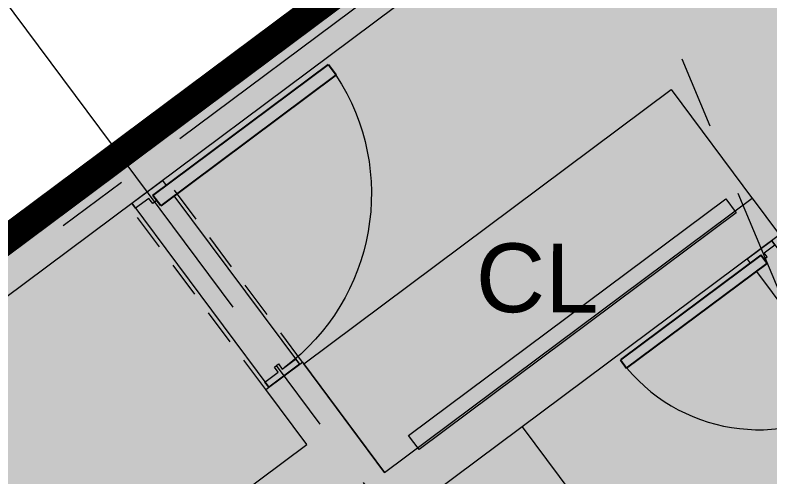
# Model space of a CAD drawing. Header units: metres. Extents: x -466 to 1322, y -1072 to 50.
# Drawn here: x 439.532 to 442.826, y -175.622 to -173.609 of the extents above; entities that cross this region are included whole.
import ezdxf

# ---------------------------------------------------------------- set-up
doc = ezdxf.new("R2010")
doc.units = ezdxf.units.M
for name, pattern in [('B1 P BAJA$0$HIDDEN', [9.525, 6.35, -3.175]), ('CENTER2', [28.575, 19.05, -3.175, 3.175, -3.175]), ('Hidden 1_16_', [0.002381, 0.001587, -0.00079375]), ('OCULTA2', [0.3, 0.2, -0.1])]:
    doc.linetypes.add(name, pattern=pattern)
for name, color, linetype, lineweight in [('A - Hatch muros', 4, 'Continuous', 0), ('A - MURO BAJO', 2, 'Continuous', 0), ('A - PROY', 250, 'B1 P BAJA$0$HIDDEN', 0), ('A - TXT 100 -1', 2, 'Continuous', 0), ('A-DOOR', 2, 'Continuous', 9), ('A-EJES', 61, 'CENTER2', 0), ('A-MUEBLES', 5, 'Continuous', 0), ('A-MURO INT', 4, 'Continuous', 0)]:
    doc.layers.add(name, color=color, linetype=linetype, lineweight=lineweight)
doc.layers.add('A-PUERTA', color=2, linetype='Continuous')
doc.layers.add('Poligono Fisico', color=3, linetype='Continuous')
doc.layers.add('Hatch Interior', color=7, linetype='Continuous', lineweight=0, true_color=0xaf6350)
doc.styles.add('Style-Arial', font='arial.ttf')

# ---------------------------------------------------------------- blocks, each defined once
blk = doc.blocks.new('JVAS_Puerta - 0_90 X 2_10-V18-Planta Baja')
at = {"color": 0}
for p, q in [((-0.425, -0.0425), (-0.425, -0.9025)), ((-0.374, -0.0425), (-0.425, -0.0425)), ((-0.374, -0.9025), (-0.374, -0.0425)), ((-0.425, -0.9025), (-0.374, -0.9025))]:
    blk.add_line(p, q, dxfattribs=at)
at = {"layer": 'A - PROY', "color": 18, "linetype": 'Continuous', "ltscale": 100, "true_color": 0x000000}
blk.add_arc((-0.425, -0.0525), 0.85, 273.4398, 0, dxfattribs=at)
at = {"layer": 'A-DOOR', "color": 253, "linetype": 'Continuous', "ltscale": 100}
for p, q in [((-0.45, 0.0425), (0.45, 0.0425)), ((-0.374, -0.1075), (0.45, -0.1075))]:
    blk.add_line(p, q, dxfattribs=at)
at = {"layer": 'A-DOOR'}
for p, q in [((-0.425, 0.0425), (-0.45, 0.0425)), ((-0.45, 0.0425), (-0.45, -0.1075)), ((-0.425, -0.0225), (-0.425, 0.0425)), ((0.45, 0.0425), (0.425, 0.0425)), ((0.425, 0.0425), (0.425, -0.0225)), ((0.45, -0.1075), (0.45, 0.0425)), ((-0.4, -0.0225), (-0.425, -0.0225)), ((-0.4, -0.0425), (-0.4, -0.0225)), ((0.425, -0.0225), (0.4, -0.0225)), ((0.4, -0.0225), (0.4, -0.0425)), ((-0.425, -0.1075), (-0.425, -0.0425)), ((-0.425, -0.0425), (-0.4, -0.0425)), ((0.4, -0.0425), (0.425, -0.0425)), ((0.425, -0.0425), (0.425, -0.1075)), ((-0.45, -0.1075), (-0.425, -0.1075)), ((0.425, -0.1075), (0.45, -0.1075))]:
    blk.add_line(p, q, dxfattribs=at)

msp = doc.modelspace()

# ---------------------------------------------------------------- hatches: boundary and pattern name
at = {"layer": 'A - Hatch muros', "transparency": 33554687}
h = msp.add_hatch(color=256, dxfattribs=at)
h.dxf.hatch_style = 1
h.paths.add_polyline_path([(420.6654, -194.9835), (419.3411, -195.9678), (418.2667, -194.5262), (416.6631, -195.7215), (417.7382, -197.1638), (413.4672, -200.3473), (408.2908, -197.8447), (446.0819, -169.6766), (446.5002, -170.2378), (446.3399, -170.3573), (446.041, -169.9565), (408.6746, -197.8081), (413.445, -200.1144), (417.4583, -197.123), (416.3826, -195.6798), (418.3068, -194.2454), (419.3826, -195.6887), (420.5452, -194.8222), (421.0663, -194.4337), (418.8551, -191.4671), (419.0155, -191.3476), (421.3462, -194.4746), (420.6647, -194.9825)])
h = msp.add_hatch(color=256, dxfattribs=at)
h.dxf.hatch_style = 1
h.paths.add_polyline_path([(450.8226, -172.5038), (443.1164, -178.2478), (445.6862, -181.6954), (445.5258, -181.815), (444.2111, -180.051), (443.8102, -180.3498), (443.6906, -180.1895), (444.0915, -179.8907), (442.1194, -177.2448), (439.5537, -179.1572), (439.4342, -178.9968), (441.9999, -177.0845), (440.9241, -175.6412), (438.5188, -177.4341), (439.1164, -178.2359), (438.9561, -178.3554), (438.2389, -177.3933), (440.8046, -175.4809), (440.6253, -175.2404), (440.7857, -175.1208), (441.1443, -175.6019), (442.7478, -174.4067), (442.8674, -174.567), (441.2638, -175.7623), (442.9969, -178.0874), (444.4401, -177.0117), (443.1851, -175.328), (443.3454, -175.2084), (444.6004, -176.8922), (448.8499, -173.7248), (448.6108, -173.4041), (448.7712, -173.2846), (449.0102, -173.6053), (450.7461, -172.3114)])
at = {"layer": 'Hatch Interior', "transparency": 33554687}
h = msp.add_hatch(color=256, dxfattribs=at)
h.dxf.hatch_style = 1
edge = h.paths.add_edge_path()
edge.add_line((417.7382, -197.1638), (419.3856, -199.3747))
edge.add_arc((419.7198, -199.9897), 0.7, 36.6996, 118.5178, ccw=False)
edge.add_line((420.2811, -199.5714), (421.6441, -198.5555))
edge.add_line((421.6441, -198.5555), (425.1105, -200.2313))
edge.add_line((425.1105, -200.2313), (423.8168, -202.9072))
edge.add_line((423.8168, -202.9072), (449.7456, -215.4426))
edge.add_line((449.7456, -215.4426), (452.2266, -210.3109))
edge.add_line((452.2266, -210.3109), (452.8795, -208.9604))
edge.add_line((452.8795, -208.9604), (426.2831, -196.1578))
edge.add_line((426.2831, -196.1578), (424.9683, -194.3939))
edge.add_line((424.9683, -194.3939), (443.8484, -180.3214))
edge.add_line((443.8484, -180.3214), (442.6531, -178.7178))
edge.add_line((442.6531, -178.7178), (449.1895, -173.8458))
edge.add_line((449.1895, -173.8458), (446.0819, -169.6766))
edge.add_line((446.0819, -169.6766), (408.2908, -197.8447))
edge.add_line((408.2908, -197.8447), (413.4672, -200.3473))
edge.add_line((413.4672, -200.3473), (417.7382, -197.1638))

# ---------------------------------------------------------------- linework, layer by layer
at = {"layer": 'A - MURO BAJO', "ltscale": 0.05}
msp.add_lwpolyline([(441.7449, -175.4037), (442.4919, -176.4059), (442.0108, -176.7645)], dxfattribs=at)
at = {"layer": 'A - PROY', "color": 250, "linetype": 'Hidden 1_16_', "ltscale": 100}
for points in [[(440.7857, -175.1208), (440.1881, -174.319)], [(440.6253, -175.2404), (440.0277, -174.4386)]]:
    msp.add_lwpolyline(points, dxfattribs=at)
at = {"layer": 'A-EJES', "ltscale": 0.1}
for p, q in [((452.2329, -197.2376), (440.4311, -168.9833)), ((446.3597, -169.5942), (404.6559, -200.6788)), ((445.606, -181.7552), (437.626, -171.049))]:
    msp.add_line(p, q, dxfattribs=at)
at = {"layer": 'A-MUEBLES'}
msp.add_lwpolyline([(441.1443, -175.6019), (440.7917, -175.1289), (442.3952, -173.9336), (442.7538, -174.4147)], dxfattribs=at)
msp.add_lwpolyline([(441.249, -175.4413), (442.6337, -174.4092), (442.6792, -174.4703), (441.2946, -175.5024)], close=True, dxfattribs=at)
at = {"layer": 'A-MURO INT'}
msp.add_lwpolyline([(420.6654, -194.9835), (419.3411, -195.9678), (418.2667, -194.5262), (416.6631, -195.7215), (417.7382, -197.1638), (413.4672, -200.3473), (408.2908, -197.8447), (446.0819, -169.6766), (446.5002, -170.2378), (446.3399, -170.3573), (446.041, -169.9565), (408.6746, -197.8081), (413.445, -200.1144), (417.4583, -197.123), (416.3826, -195.6798), (418.3068, -194.2454), (419.3826, -195.6887), (420.5452, -194.8222), (421.0663, -194.4337), (418.8551, -191.4671), (419.0155, -191.3476), (421.3462, -194.4746), (420.6647, -194.9825)], close=True, dxfattribs=at)
msp.add_lwpolyline([(438.9561, -178.3554), (438.2389, -177.3933), (440.8046, -175.4809), (440.6253, -175.2404), (440.7857, -175.1208), (441.1443, -175.6019), (442.7478, -174.4067), (442.8674, -174.567), (441.2638, -175.7623), (442.9969, -178.0874), (444.4401, -177.0117), (443.1851, -175.328), (443.3454, -175.2084), (444.6004, -176.8922), (448.8499, -173.7248)], dxfattribs=at)
at = {"layer": 'Hatch Interior'}
msp.add_lwpolyline([(417.7382, -197.1638), (419.3856, -199.3747, -0.372981), (420.2811, -199.5714), (421.6441, -198.5555), (425.1105, -200.2313), (423.8168, -202.9072), (449.7456, -215.4426), (452.2266, -210.3109), (452.8795, -208.9604), (426.2776, -196.0996), (424.9683, -194.3939), (443.8484, -180.3214), (442.6531, -178.7178), (449.1895, -173.8458), (446.0819, -169.6766), (408.2908, -197.8447), (413.4672, -200.3473)], format="xyb", close=True, dxfattribs=at)
at = {"layer": 'Poligono Fisico', "color": 5, "linetype": 'OCULTA2', "const_width": 0.125}
msp.add_lwpolyline([(450.8561, -218.239), (409.0603, -197.2712), (450.4645, -166.4099), (465.8133, -205.0581)], close=True, dxfattribs=at)

# ---------------------------------------------------------------- block references
at = {"layer": 'A-PUERTA'}
for p, xscale, yscale, zscale, rotation in [((440.3778, -174.8013), -1.111111111111195, 1.111111111111195, 1.111111111111195, 126.6996102328832), ((443.0423, -174.9355), 0.8888888888888828, 0.8888888888888828, 0.8888888888888828, 306.699610232887)]:
    msp.add_blockref('JVAS_Puerta - 0_90 X 2_10-V18-Planta Baja', p, dxfattribs=dict(at, xscale=xscale, yscale=yscale, zscale=zscale, rotation=rotation))

# ---------------------------------------------------------------- texts
at = {"layer": 'A - TXT 100 -1', "style": 'Style-Arial'}
msp.add_text('CL', height=0.3, rotation=359.7227, dxfattribs=at).set_placement((441.5416, -174.903))

doc.saveas('drawing.dxf')
